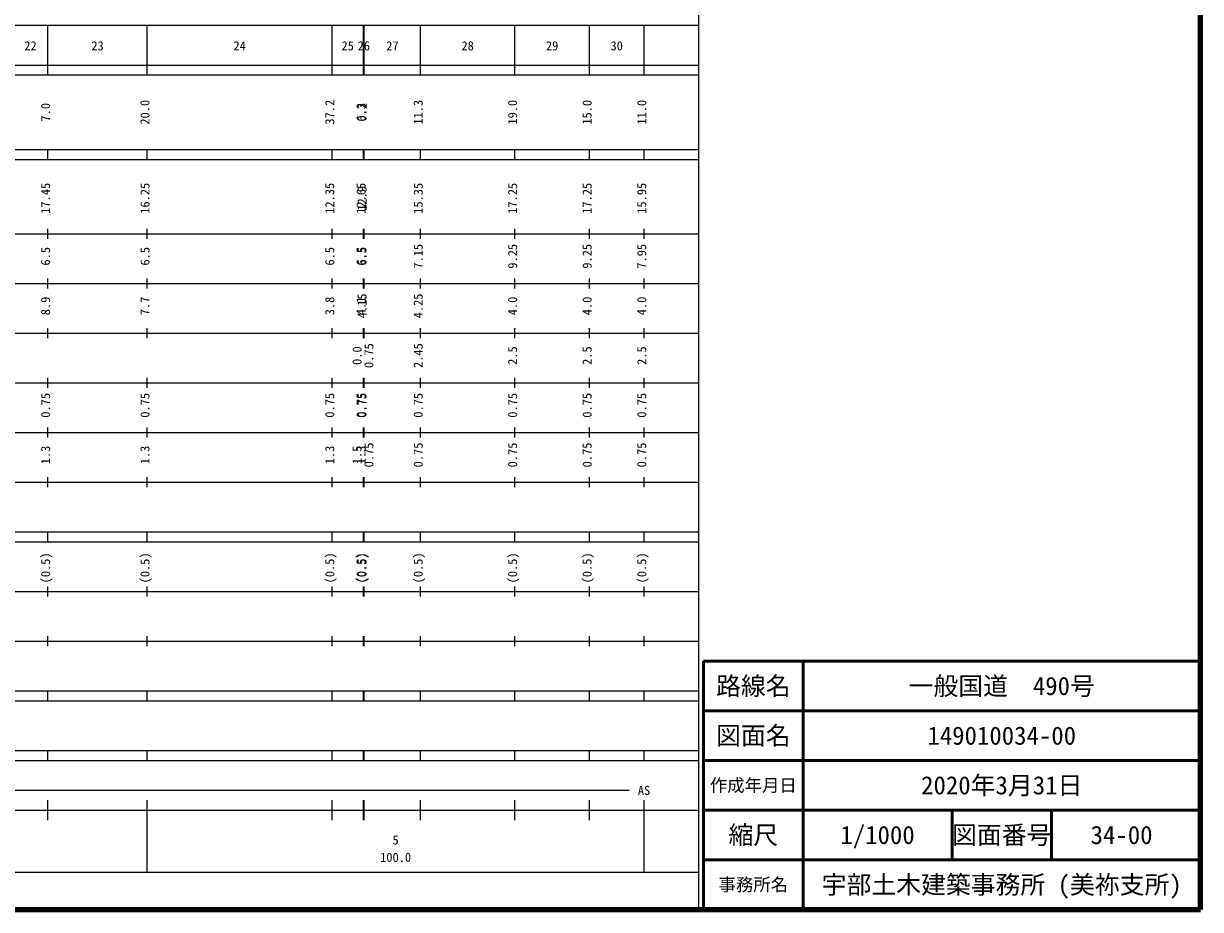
# Model space of a CAD drawing. Units: millimetres on the paper, enlarged 1000 times. Extents: x 40000 to 680000, y 20000 to 380000.
# Drawn here: x 443104 to 680000, y 20000 to 198357 of the extents above; entities that cross this region are included whole.
import ezdxf
from ezdxf.enums import TextEntityAlignment as Align

# ---------------------------------------------------------------- set-up
doc = ezdxf.new("R2010")
doc.units = ezdxf.units.MM
doc.header["$LTSCALE"] = 1000
for name, color, linetype, lineweight in [('M-TTL', 2, 'Continuous', 140), ('M-TTL-BAND', 7, 'Continuous', 25), ('M-TTL-FRAM', 2, 'Continuous', 50), ('M-TTL-LINE', 7, 'Continuous', 50)]:
    doc.layers.add(name, color=color, linetype=linetype, lineweight=lineweight)
doc.layers.add('M-TTL-TXT', color=7, linetype='Continuous')
doc.styles.add('ＭＳ ゴシック', font='')
doc.styles.get('ＭＳ ゴシック').set_extended_font_data('MS Gothic')

msp = doc.modelspace()

# ---------------------------------------------------------------- linework, layer by layer
at = {"layer": 'M-TTL'}
for p, q in [((680000, 20000), (680000, 380000)), ((40000, 20000), (680000, 20000))]:
    msp.add_line(p, q, dxfattribs=at)
at = {"layer": 'M-TTL-BAND'}
for p, q in [((579000, 20000), (579000, 370000)), ((68000, 198000), (579000, 198000)), ((448000, 188000), (448000, 198000)), ((468000, 188000), (468000, 198000)), ((505200, 188000), (505200, 198000)), ((511500, 188000), (511500, 198000)), ((511700, 188000), (511700, 198000)), ((523000, 188000), (523000, 198000)), ((542000, 188000), (542000, 198000)), ((557000, 188000), (557000, 198000)), ((568000, 188000), (568000, 198000)), ((40000, 190000), (579000, 190000)), ((40000, 188000), (579000, 188000)), ((40000, 173000), (579000, 173000)), ((448000, 171000), (448000, 173000)), ((468000, 171000), (468000, 173000)), ((505200, 171000), (505200, 173000)), ((511500, 171000), (511500, 173000)), ((511700, 171000), (511700, 173000)), ((523000, 171000), (523000, 173000)), ((542000, 171000), (542000, 173000)), ((557000, 171000), (557000, 173000)), ((568000, 171000), (568000, 173000)), ((40000, 171000), (579000, 171000)), ((448000, 155000), (448000, 157000)), ((468000, 155000), (468000, 157000)), ((505200, 155000), (505200, 157000)), ((511500, 155000), (511500, 157000)), ((511700, 155000), (511700, 157000)), ((523000, 155000), (523000, 157000)), ((542000, 155000), (542000, 157000)), ((557000, 155000), (557000, 157000)), ((568000, 155000), (568000, 157000)), ((40000, 156000), (579000, 156000)), ((448000, 145000), (448000, 147000)), ((468000, 145000), (468000, 147000)), ((505200, 145000), (505200, 147000)), ((511500, 145000), (511500, 147000)), ((511700, 145000), (511700, 147000)), ((523000, 145000), (523000, 147000)), ((542000, 145000), (542000, 147000)), ((557000, 145000), (557000, 147000)), ((568000, 145000), (568000, 147000)), ((46000, 146000), (579000, 146000)), ((52000, 136000), (579000, 136000)), ((448000, 135000), (448000, 137000)), ((468000, 135000), (468000, 137000)), ((505200, 135000), (505200, 137000)), ((511500, 135000), (511500, 137000)), ((511700, 135000), (511700, 137000)), ((523000, 135000), (523000, 137000)), ((542000, 135000), (542000, 137000)), ((557000, 135000), (557000, 137000)), ((568000, 135000), (568000, 137000)), ((46000, 126000), (579000, 126000)), ((448000, 125000), (448000, 127000)), ((468000, 125000), (468000, 127000)), ((505200, 125000), (505200, 127000)), ((511500, 125000), (511500, 127000)), ((511700, 125000), (511700, 127000)), ((523000, 125000), (523000, 127000)), ((542000, 125000), (542000, 127000)), ((557000, 125000), (557000, 127000)), ((568000, 125000), (568000, 127000)), ((448000, 115000), (448000, 117000)), ((468000, 115000), (468000, 117000)), ((505200, 115000), (505200, 117000)), ((511500, 115000), (511500, 117000)), ((511700, 115000), (511700, 117000)), ((523000, 115000), (523000, 117000)), ((542000, 115000), (542000, 117000)), ((557000, 115000), (557000, 117000)), ((568000, 115000), (568000, 117000)), ((52000, 116000), (579000, 116000)), ((448000, 105000), (448000, 107000)), ((468000, 105000), (468000, 107000)), ((505200, 105000), (505200, 107000)), ((511500, 105000), (511500, 107000)), ((511700, 105000), (511700, 107000)), ((523000, 105000), (523000, 107000)), ((542000, 105000), (542000, 107000)), ((557000, 105000), (557000, 107000)), ((568000, 105000), (568000, 107000)), ((46000, 106000), (579000, 106000)), ((40000, 96000), (579000, 96000)), ((448000, 94000), (448000, 96000)), ((468000, 94000), (468000, 96000)), ((505200, 94000), (505200, 96000)), ((511500, 94000), (511500, 96000)), ((511700, 94000), (511700, 96000)), ((523000, 94000), (523000, 96000)), ((542000, 94000), (542000, 96000)), ((557000, 94000), (557000, 96000)), ((568000, 94000), (568000, 96000)), ((40000, 94000), (579000, 94000)), ((49000, 84000), (579000, 84000)), ((448000, 83000), (448000, 85000)), ((468000, 83000), (468000, 85000)), ((505200, 83000), (505200, 85000)), ((511500, 83000), (511500, 85000)), ((511700, 83000), (511700, 85000)), ((523000, 83000), (523000, 85000)), ((542000, 83000), (542000, 85000)), ((557000, 83000), (557000, 85000)), ((568000, 83000), (568000, 85000)), ((40000, 74000), (579000, 74000)), ((448000, 73000), (448000, 75000)), ((468000, 73000), (468000, 75000)), ((505200, 73000), (505200, 75000)), ((511500, 73000), (511500, 75000)), ((511700, 73000), (511700, 75000)), ((523000, 73000), (523000, 75000)), ((542000, 73000), (542000, 75000)), ((557000, 73000), (557000, 75000)), ((568000, 73000), (568000, 75000)), ((40000, 64000), (579000, 64000)), ((448000, 62000), (448000, 64000)), ((468000, 62000), (468000, 64000)), ((505200, 62000), (505200, 64000)), ((511500, 62000), (511500, 64000)), ((511700, 62000), (511700, 64000)), ((523000, 62000), (523000, 64000)), ((542000, 62000), (542000, 64000)), ((557000, 62000), (557000, 64000)), ((568000, 62000), (568000, 64000)), ((40000, 62000), (579000, 62000)), ((40000, 52000), (579000, 52000)), ((40000, 50000), (579000, 50000)), ((448000, 50000), (448000, 52000)), ((468000, 50000), (468000, 52000)), ((505200, 50000), (505200, 52000)), ((511500, 50000), (511500, 52000)), ((511700, 50000), (511700, 52000)), ((523000, 50000), (523000, 52000)), ((542000, 50000), (542000, 52000)), ((557000, 50000), (557000, 52000)), ((568000, 50000), (568000, 52000)), ((71000, 44000), (565000, 44000)), ((448000, 38000), (448000, 42000)), ((468000, 27500), (468000, 42000)), ((505200, 38000), (505200, 42000)), ((511500, 38000), (511500, 42000)), ((511700, 38000), (511700, 42000)), ((523000, 38000), (523000, 42000)), ((542000, 38000), (542000, 42000)), ((557000, 38000), (557000, 42000)), ((568000, 27500), (568000, 42000)), ((40000, 40000), (579000, 40000)), ((68000, 27500), (579000, 27500))]:
    msp.add_line(p, q, dxfattribs=at)
at = {"layer": 'M-TTL-FRAM'}
for p, q in [((680000, 70000), (580000, 70000)), ((580000, 70000), (580000, 20000))]:
    msp.add_line(p, q, dxfattribs=at)
at = {"layer": 'M-TTL-LINE'}
for p, q in [((600000, 70000), (600000, 20000)), ((680000, 60000), (580000, 60000)), ((680000, 50000), (580000, 50000)), ((680000, 40000), (580000, 40000)), ((630000, 40000), (630000, 30000)), ((650000, 40000), (650000, 30000)), ((680000, 30000), (580000, 30000))]:
    msp.add_line(p, q, dxfattribs=at)

# ---------------------------------------------------------------- texts
at = {"layer": 'M-TTL-BAND', "style": 'ＭＳ ゴシック'}
for s, p in [('22', (444500, 192405)), ('23', (458000, 192405)), ('24', (486600, 192405)), ('25', (508350, 192405)), ('26', (511600, 192405)), ('27', (517350, 192405)), ('28', (532500, 192405)), ('29', (549500, 192405)), ('30', (562500, 192405)), ('AS', (568000, 42500)), ('5', (518000, 32523)), ('100.0', (518000, 29033))]:
    msp.add_text(s, height=1833, dxfattribs=at).set_placement(p, align=Align.BOTTOM_CENTER)
for s, p in [('20.0', (469000, 180500)), ('37.2', (506200, 180500)), ('11.3', (524000, 180500)), ('19.0', (543000, 180500)), ('15.0', (558000, 180500)), ('11.0', (569000, 180500)), ('7.0', (449000, 180500)), ('6.3', (512500, 180500)), ('0.2', (512700, 180500)), ('17.45', (449000, 163174)), ('16.25', (469000, 163174)), ('12.35', (506200, 163174)), ('12.65', (512500, 163174)), ('15.35', (524000, 163174)), ('17.25', (543000, 163174)), ('17.25', (558000, 163174)), ('15.95', (569000, 163174)), ('12.9', (512700, 163174)), ('6.5', (449000, 151500)), ('6.5', (469000, 151500)), ('6.5', (506200, 151500)), ('6.5', (512500, 151500)), ('6.5', (512700, 151500)), ('7.15', (524000, 151500)), ('9.25', (543000, 151500)), ('9.25', (558000, 151500)), ('7.95', (569000, 151500)), ('8.9', (449000, 141500)), ('7.7', (469000, 141500)), ('3.8', (506200, 141500)), ('4.1', (512500, 141500)), ('4.15', (512700, 141500)), ('4.25', (524000, 141500)), ('4.0', (543000, 141500)), ('4.0', (558000, 141500)), ('4.0', (569000, 141500)), ('0.0', (511700, 131500)), ('0.75', (514070, 131500)), ('2.45', (524000, 131500)), ('2.5', (543000, 131500)), ('2.5', (558000, 131500)), ('2.5', (569000, 131500)), ('0.75', (449000, 121500)), ('0.75', (469000, 121500)), ('0.75', (506200, 121500)), ('0.75', (512500, 121500)), ('0.75', (512700, 121500)), ('0.75', (524000, 121500)), ('0.75', (543000, 121500)), ('0.75', (558000, 121500)), ('0.75', (569000, 121500)), ('0.75', (514070, 111500)), ('0.75', (524000, 111500)), ('0.75', (543000, 111500)), ('0.75', (558000, 111500)), ('0.75', (569000, 111500)), ('1.3', (449000, 111500)), ('1.3', (469000, 111500)), ('1.3', (506200, 111500)), ('1.5', (511700, 111500)), ('1.3', (512500, 111500)), ('(0.5)', (449000, 88764)), ('(0.5)', (469000, 88764)), ('(0.5)', (506200, 88764)), ('(0.5)', (512500, 88764)), ('(0.5)', (512700, 88764)), ('(0.5)', (524000, 88764)), ('(0.5)', (543000, 88764)), ('(0.5)', (558000, 88764)), ('(0.5)', (569000, 88764))]:
    msp.add_text(s, height=1833, rotation=90, dxfattribs=at).set_placement(p, align=Align.BOTTOM_CENTER)
at = {"layer": 'M-TTL-TXT', "style": 'ＭＳ ゴシック'}
for s, height, p in [('路線名', 3666, (590000, 65000)), ('路線名', 3666, (590000, 65000)), ('一般国道\u3000490号', 3666, (640000, 65000)), ('図面名', 3666, (590000, 55000)), ('図面名', 3666, (590000, 55000)), ('149010034-00', 3666, (640000, 55000)), ('2020年3月31日', 3666, (640000, 45000)), ('作成年月日', 2566, (590000, 45000)), ('作成年月日', 2566, (590000, 45000)), ('縮尺', 3666, (590000, 35000)), ('縮尺', 3666, (590000, 35000)), ('1/1000', 3666, (615000, 35000)), ('図面番号', 3666, (640000, 35000)), ('図面番号', 3666, (640000, 35000)), ('34-00', 3666, (664125, 35000)), ('事務所名', 2566, (590000, 25000)), ('事務所名', 2566, (590000, 25000)), ('宇部土木建築事務所 (美祢支所)', 3666, (640000, 25000))]:
    msp.add_text(s, height=height, dxfattribs=at).set_placement(p, align=Align.MIDDLE_CENTER)

doc.saveas('drawing.dxf')
